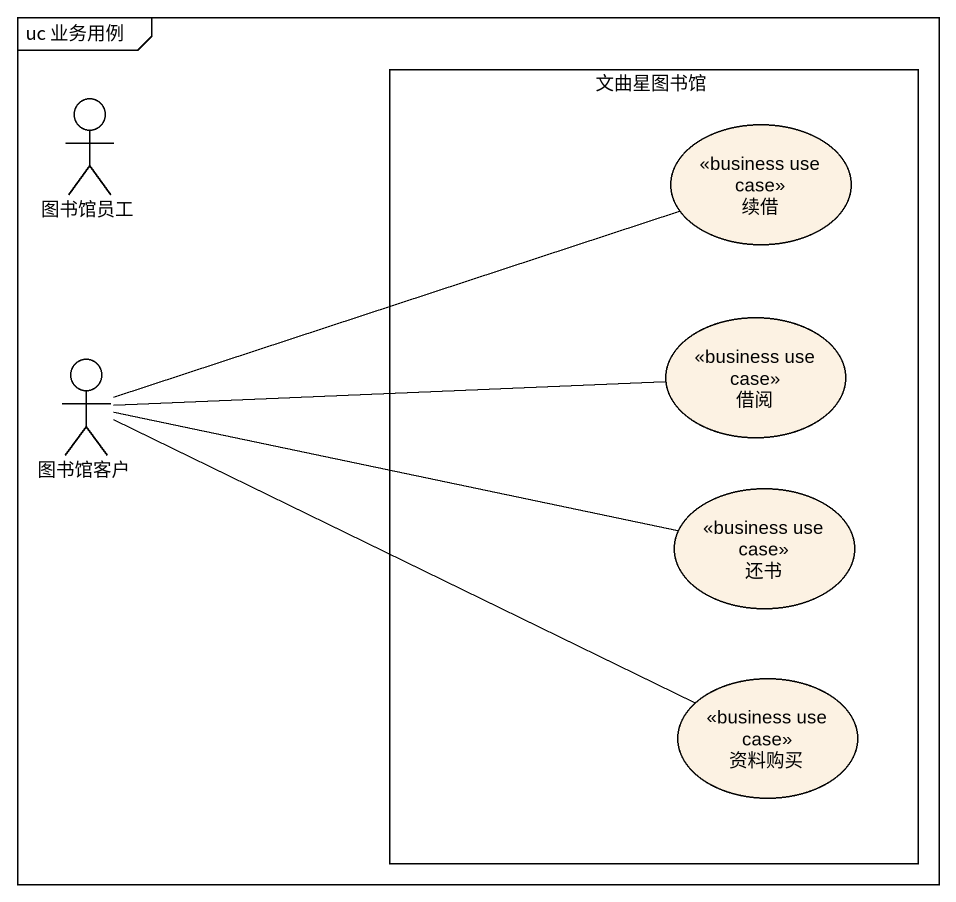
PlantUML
@startuml
mainframe uc 业务用例
actor 图书馆员工
rectangle 文曲星图书馆 {
  usecase 续借 <<business use case>>
  usecase 借阅 <<business use case>>
  usecase 还书 <<business use case>>
  usecase 资料购买 <<business use case>>
}
actor 图书馆客户
图书馆客户 -right- 续借
图书馆客户 -right- 借阅
图书馆客户 -right- 还书
图书馆客户 -right- 资料购买
@enduml
